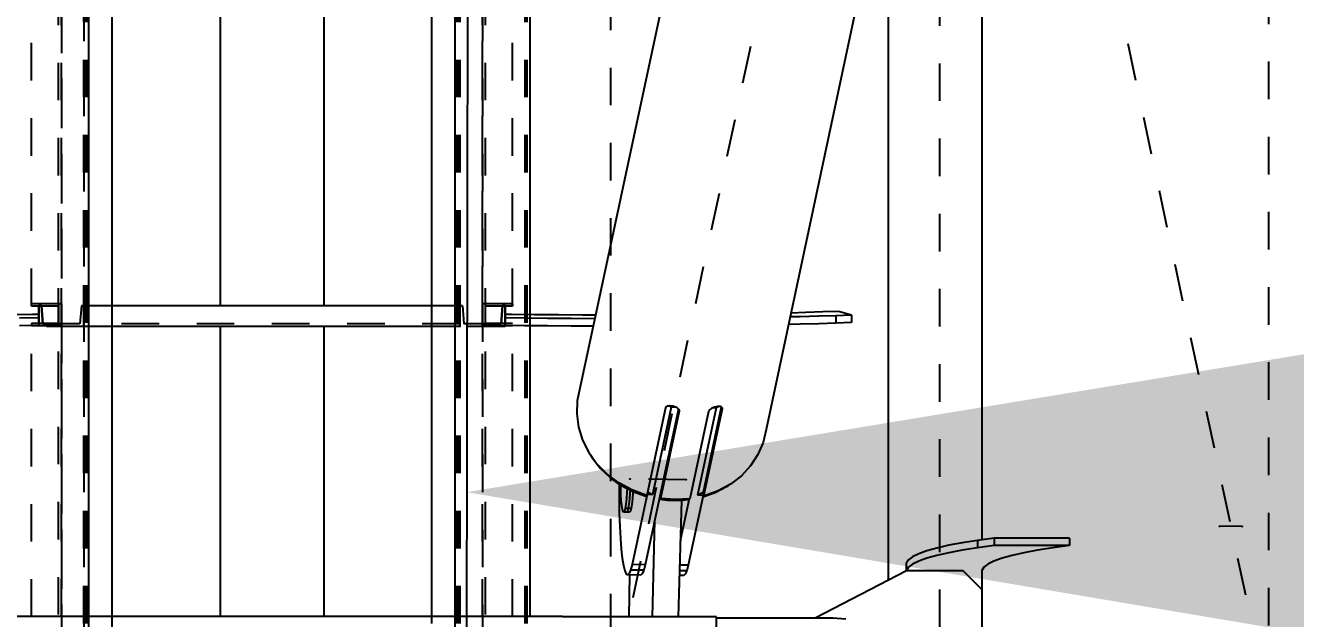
# Model space of a CAD drawing. Header units: millimetres. Extents: x 149919 to 150445, y 136651 to 136866.
# Drawn here: x 150262.208 to 150265.586, y 136799.798 to 136801.376 of the extents above; entities that cross this region are included whole.
import ezdxf

# ---------------------------------------------------------------- set-up
doc = ezdxf.new("R2010")
doc.units = ezdxf.units.MM
doc.header["$LTSCALE"] = 0.25
for name, pattern in [('CENTER', [50.8, 31.75, -6.35, 6.35, -6.35]), ('XKITLINE00', [0]), ('XKITLINE02', [4, 2, -2]), ('XKITLINE03', [6, 3, -1, 1, -1])]:
    doc.linetypes.add(name, pattern=pattern)
doc.styles.add('ROMANS', font='romans.shx')
doc.dimstyles.new('MD300', dxfattribs={"dimtxt": 2.5, "dimasz": 2.5, "dimexe": 1, "dimexo": 1, "dimgap": 0.5, "dimtad": 1, "dimdec": 1, "dimlfac": 50, "dimrnd": 0.5, "dimdsep": 46, "dimtxsty": 'ROMANS', "dimcen": 1, "dimclrd": 146, "dimclre": 146, "dimclrt": 30, "dimadec": 1, "dimazin": 2, "dimtfac": 1, "dimtdec": 1, "dimtmove": 0, "dimatfit": 1, "dimfxl": 1, "dimtolj": 1, "dimtzin": 0, "dimlwd": -1, "dimlwe": -1, "dimarcsym": 0})

# ---------------------------------------------------------------- blocks, each defined once
blk = doc.blocks.new('çatıı')
at = {"color": 8, "linetype": 'CENTER'}
for p, q in [((12370, 16010.75), (12370, 14354.32)), ((12370, 15740.27), (12195, 14920.27)), ((12282.5, 15330.27), (12282.5, 14510.27)), ((12282.5, 15330.27), (12370, 14920.27)), ((12195, 15209.12), (12195, 13540.01)), ((12215.11, 14979.51), (12200.2, 14979.7)), ((12362.99, 14967.06), (12357.02, 14967.13))]:
    blk.add_line(p, q, dxfattribs=at)
at = {"color": 8, "linetype": 'XKITLINE00'}
for p, q in [((12293.8, 15535.26), (12293.8, 14963.53)), ((12253.74, 15316.95), (12186.21, 15000.53)), ((12268.92, 15262.13), (12268.92, 14952.73)), ((12268.92, 15145.24), (12236.4, 14992.86)), ((12091.2, 15120.28), (12091.2, 15025.78)), ((12118.8, 15120.28), (12118.8, 15025.78)), ((12041.28, 15023.46), (12035.12, 15023.4)), ((12043.01, 15022.56), (12037.86, 15022.49)), ((12043.01, 15023.48), (12041.28, 15023.46)), ((12168.71, 15023.46), (12166.99, 15023.48)), ((12172.13, 15022.49), (12166.99, 15022.56)), ((12174.87, 15023.4), (12168.71, 15023.46)), ((12178.29, 15022.42), (12172.13, 15022.49)), ((12181.17, 15023.35), (12174.87, 15023.4)), ((12187.57, 15023.32), (12181.17, 15023.35)), ((12191.07, 15023.31), (12187.57, 15023.32)), ((12245.51, 15022.87), (12242.74, 15022.8)), ((12247, 15023.98), (12242.97, 15023.86)), ((12250.42, 15023), (12245.51, 15022.87)), ((12251.54, 15024.13), (12247, 15023.98)), ((12254.96, 15023.15), (12250.42, 15023)), ((12255.67, 15024.29), (12251.54, 15024.13)), ((12259.09, 15023.32), (12254.96, 15023.15)), ((12254.96, 15023.15), (12254.96, 15021.15)), ((12259.09, 15023.32), (12255.67, 15024.29)), ((12259.09, 15023.32), (12259.09, 15021.32)), ((12041.01, 15020.53), (12037.86, 15020.49)), ((12091.2, 15020.28), (12091.2, 14943.1)), ((12118.8, 15020.28), (12118.8, 14943.1)), ((12172.13, 15020.49), (12168.99, 15020.53)), ((12178.29, 15020.42), (12172.13, 15020.49)), ((12184.59, 15022.38), (12178.29, 15022.42)), ((12184.59, 15020.38), (12178.29, 15020.42)), ((12190.86, 15022.35), (12184.59, 15022.38)), ((12190.44, 15020.35), (12184.59, 15020.38)), ((12245.51, 15020.87), (12242.31, 15020.79)), ((12250.42, 15021), (12245.51, 15020.87)), ((12254.96, 15021.15), (12250.42, 15021)), ((12259.09, 15021.32), (12254.96, 15021.15)), ((12186.21, 15000.53), (12186.05, 14997.02)), ((12209.89, 14998.94), (12209.71, 14998.79)), ((12210.15, 14999.05), (12209.89, 14998.94)), ((12210.47, 14999.12), (12210.15, 14999.05)), ((12210.84, 14999.15), (12210.47, 14999.12)), ((12211.18, 14998.78), (12210.51, 14999.13)), ((12211.25, 14999.12), (12210.84, 14999.15)), ((12211.67, 14999.05), (12211.25, 14999.12)), ((12212.08, 14998.94), (12211.67, 14999.05)), ((12212.45, 14998.79), (12212.08, 14998.94)), ((12224.49, 14998.85), (12219.64, 14976.11)), ((12223.1, 14998.91), (12222.69, 14998.8)), ((12223.5, 14998.97), (12223.1, 14998.91)), ((12223.86, 14998.98), (12223.17, 14998.63)), ((12223.87, 14998.98), (12223.5, 14998.97)), ((12224.2, 14998.95), (12223.87, 14998.98)), ((12224.46, 14998.87), (12224.2, 14998.95)), ((12224.64, 14998.75), (12224.46, 14998.87)), ((12186.05, 14997.02), (12186.51, 14993.5)), ((12213.11, 14998.33), (12204.27, 14956.9)), ((12209.63, 14998.61), (12204.66, 14975.35)), ((12211.18, 14998.78), (12206.22, 14975.53)), ((12213.17, 14998.26), (12208.33, 14975.59)), ((12213.34, 14997.78), (12208.38, 14974.53)), ((12209.71, 14998.79), (12209.63, 14998.61)), ((12212.5, 14998.76), (12211.18, 14998.78)), ((12212.78, 14998.6), (12212.45, 14998.79)), ((12213.05, 14998.4), (12212.78, 14998.6)), ((12213.05, 14998.4), (12213.24, 14998.19)), ((12213.24, 14998.19), (12213.31, 14998.02)), ((12213.31, 14998.02), (12213.33, 14997.98)), ((12213.33, 14997.98), (12213.34, 14997.78)), ((12221.09, 14997.69), (12216.13, 14974.43)), ((12223.17, 14998.63), (12218.21, 14975.37)), ((12224.55, 14998.81), (12219.73, 14976.25)), ((12224.74, 14998.41), (12219.78, 14975.16)), ((12221.18, 14997.88), (12221.09, 14997.69)), ((12221.22, 14997.92), (12221.18, 14997.88)), ((12221.36, 14998.09), (12221.22, 14997.92)), ((12221.61, 14998.29), (12221.36, 14998.09)), ((12221.92, 14998.49), (12221.61, 14998.29)), ((12222.29, 14998.66), (12221.92, 14998.49)), ((12223.17, 14998.63), (12222.25, 14998.64)), ((12222.69, 14998.8), (12222.29, 14998.66)), ((12224.64, 14998.75), (12224.74, 14998.6)), ((12224.74, 14998.6), (12224.74, 14998.41)), ((12186.51, 14993.5), (12187.58, 14990.05)), ((12236.4, 14992.86), (12235.62, 14989.44)), ((12236.41, 14993.15), (12236.4, 14992.86)), ((12187.58, 14990.05), (12189.24, 14986.78)), ((12235.62, 14989.44), (12234.24, 14986.2)), ((12189.24, 14986.78), (12191.44, 14983.74)), ((12189.7, 14986.13), (12190.23, 14985.21)), ((12234.24, 14986.2), (12232.3, 14983.22)), ((12190.23, 14985.21), (12192.37, 14982.5)), ((12191.44, 14983.74), (12194.13, 14981.02)), ((12194.92, 14980.08), (12192.37, 14982.5)), ((12232.3, 14983.22), (12229.84, 14980.57)), ((12197.24, 14978.69), (12194.13, 14981.02)), ((12197.83, 14978.01), (12194.92, 14980.08)), ((12200.69, 14976.81), (12197.24, 14978.69)), ((12229.84, 14980.57), (12226.93, 14978.31)), ((12197.34, 14977.89), (12197.33, 14974.14)), ((12197.35, 14978.35), (12197.34, 14977.89)), ((12197.68, 14978.12), (12197.68, 14977.45)), ((12197.68, 14977.45), (12197.73, 14975.6)), ((12197.73, 14975.6), (12197.83, 14973.96)), ((12201.02, 14976.32), (12197.83, 14978.01)), ((12199.42, 14976.16), (12199.29, 14974.45)), ((12199.46, 14977.15), (12199.42, 14976.16)), ((12200.21, 14976.15), (12200.09, 14974.44)), ((12200.21, 14976.15), (12200.09, 14974.44)), ((12200.24, 14976.73), (12200.21, 14976.15)), ((12200.24, 14976.73), (12200.21, 14976.15)), ((12204.41, 14975.41), (12200.69, 14976.81)), ((12204.76, 14975.55), (12200.79, 14956.94)), ((12201.01, 14976.14), (12200.88, 14974.43)), ((12201.02, 14976.32), (12201.01, 14976.14)), ((12201.09, 14976.66), (12201.02, 14976.32)), ((12204.44, 14975.06), (12201.02, 14976.32)), ((12204.66, 14975.35), (12204.41, 14975.41)), ((12204.51, 14975.39), (12204.44, 14975.06)), ((12204.75, 14975.74), (12204.76, 14975.55)), ((12206.22, 14975.53), (12204.76, 14975.55)), ((12206.22, 14975.53), (12204.85, 14976.23)), ((12208.32, 14975.89), (12208.35, 14975.15)), ((12208.33, 14975.59), (12208.38, 14974.53)), ((12219.67, 14975.35), (12215.7, 14956.75)), ((12219.64, 14976.11), (12218.21, 14975.37)), ((12219.67, 14975.35), (12218.21, 14975.37)), ((12222.86, 14976.04), (12219.57, 14974.87)), ((12219.64, 14976.11), (12219.67, 14975.35)), ((12219.75, 14975.8), (12219.67, 14975.41)), ((12219.72, 14976.49), (12219.75, 14975.8)), ((12219.73, 14976.25), (12219.78, 14975.16)), ((12220.02, 14975.21), (12219.78, 14975.16)), ((12223.63, 14976.51), (12220.02, 14975.21)), ((12225.92, 14977.65), (12222.86, 14976.04)), ((12222.91, 14976.25), (12222.86, 14976.04)), ((12226.93, 14978.31), (12223.63, 14976.51)), ((12226.53, 14978.1), (12225.92, 14977.65)), ((12197.33, 14974.14), (12197.38, 14970.49)), ((12197.83, 14973.96), (12197.96, 14972.61)), ((12197.96, 14972.61), (12198.13, 14971.62)), ((12198.94, 14971.89), (12198.74, 14971.17)), ((12199.13, 14973), (12198.94, 14971.89)), ((12199.74, 14971.88), (12198.94, 14971.89)), ((12199.29, 14974.45), (12199.13, 14973)), ((12199.74, 14971.88), (12199.54, 14971.16)), ((12199.74, 14971.88), (12199.54, 14971.16)), ((12199.93, 14972.99), (12199.74, 14971.88)), ((12199.93, 14972.99), (12199.74, 14971.88)), ((12200.53, 14971.87), (12199.74, 14971.88)), ((12200.09, 14974.44), (12199.93, 14972.99)), ((12200.09, 14974.44), (12199.93, 14972.99)), ((12200.53, 14971.87), (12200.33, 14971.15)), ((12200.72, 14972.98), (12200.53, 14971.87)), ((12200.88, 14974.43), (12200.72, 14972.98)), ((12208.12, 14974.96), (12208.15, 14974.22)), ((12208.35, 14975.15), (12208.15, 14974.22)), ((12210.09, 14973.99), (12208.15, 14974.22)), ((12212.27, 14974.21), (12208.38, 14974.53)), ((12210.18, 14974.38), (12210.09, 14973.99)), ((12212.04, 14973.9), (12210.09, 14973.99)), ((12213.98, 14973.94), (12212.04, 14973.9)), ((12216.13, 14974.43), (12212.27, 14974.21)), ((12213.88, 14973.94), (12213.07, 14943.04)), ((12215.98, 14974.42), (12213.6, 14963.26)), ((12214.06, 14974.31), (12213.98, 14973.94)), ((12215.91, 14974.13), (12213.98, 14973.94)), ((12215.97, 14974.42), (12215.91, 14974.13)), ((12197.38, 14970.49), (12197.49, 14967.03)), ((12198.13, 14971.62), (12198.32, 14971.03)), ((12198.53, 14970.88), (12198.32, 14971.03)), ((12198.74, 14971.17), (12198.53, 14970.88)), ((12199.32, 14970.87), (12198.53, 14970.88)), ((12199.54, 14971.16), (12199.32, 14970.87)), ((12199.54, 14971.16), (12199.32, 14970.87)), ((12200.12, 14970.86), (12199.32, 14970.87)), ((12200.33, 14971.15), (12200.12, 14970.86)), ((12206.78, 14968.68), (12206.1, 14943.04)), ((12197.49, 14967.03), (12197.67, 14963.84)), ((12197.67, 14963.84), (12197.89, 14961.01)), ((12284.98, 14962.06), (12281.83, 14961.34)), ((12288.59, 14962.74), (12284.98, 14962.06)), ((12292.65, 14963.38), (12288.59, 14962.74)), ((12297.11, 14963.97), (12292.65, 14963.38)), ((12292.65, 14963.38), (12292.65, 14961.39)), ((12297.11, 14961.99), (12292.65, 14961.39)), ((12317.11, 14963.97), (12297.11, 14963.97)), ((12297.11, 14963.97), (12297.11, 14961.99)), ((12317.11, 14961.99), (12297.11, 14961.99)), ((12317.11, 14961.99), (12312.65, 14961.39)), ((12317.11, 14963.97), (12317.11, 14961.99)), ((12197.89, 14961.01), (12198.17, 14958.6)), ((12198.17, 14958.6), (12198.48, 14956.67)), ((12275.4, 14959.02), (12274.31, 14958.21)), ((12277.03, 14959.81), (12275.4, 14959.02)), ((12279.18, 14960.59), (12277.03, 14959.81)), ((12279.18, 14958.6), (12277.03, 14957.83)), ((12281.83, 14961.34), (12279.18, 14960.59)), ((12281.83, 14959.35), (12279.18, 14958.6)), ((12284.98, 14960.07), (12281.83, 14959.35)), ((12288.59, 14960.75), (12284.98, 14960.07)), ((12292.65, 14961.39), (12288.59, 14960.75)), ((12299.18, 14958.6), (12297.03, 14957.83)), ((12301.83, 14959.35), (12299.18, 14958.6)), ((12304.98, 14960.07), (12301.83, 14959.35)), ((12308.59, 14960.75), (12304.98, 14960.07)), ((12312.65, 14961.39), (12308.59, 14960.75)), ((12198.48, 14956.67), (12198.83, 14955.27)), ((12198.83, 14955.27), (12199.21, 14954.44)), ((12200.4, 14955.46), (12200, 14954.53)), ((12200.79, 14956.94), (12200.4, 14955.46)), ((12203.88, 14955.41), (12200.4, 14955.46)), ((12204.27, 14956.9), (12200.79, 14956.94)), ((12203.88, 14955.41), (12203.48, 14954.49)), ((12204.27, 14956.9), (12203.88, 14955.41)), ((12215.32, 14955.27), (12213.39, 14955.29)), ((12215.7, 14956.75), (12213.43, 14956.78)), ((12215.32, 14955.27), (12214.92, 14954.34)), ((12215.7, 14956.75), (12215.32, 14955.27)), ((12273.8, 14955.25), (12249.43, 14942.67)), ((12274.31, 14958.21), (12273.76, 14957.39)), ((12273.76, 14955.23), (12273.76, 14957.39)), ((12274.31, 14956.22), (12273.76, 14955.4)), ((12288.8, 14955.25), (12273.8, 14955.25)), ((12275.4, 14957.03), (12274.31, 14956.22)), ((12277.03, 14957.83), (12275.4, 14957.03)), ((12293.8, 14950.29), (12288.8, 14955.25)), ((12294.31, 14956.22), (12293.76, 14955.4)), ((12293.76, 14955.4), (12293.76, 14954.58)), ((12293.8, 14955.45), (12293.8, 14950.29)), ((12295.4, 14957.03), (12294.31, 14956.22)), ((12297.03, 14957.83), (12295.4, 14957.03)), ((12199.6, 14954.19), (12199.21, 14954.44)), ((12200, 14954.53), (12199.6, 14954.19)), ((12203.09, 14954.15), (12199.6, 14954.19)), ((12200.1, 14954.18), (12199.92, 14943.04)), ((12203.48, 14954.49), (12203.09, 14954.15)), ((12214.52, 14954), (12213.36, 14954.02)), ((12214.92, 14954.34), (12214.52, 14954)), ((12293.76, 14954.58), (12293.8, 14954.53)), ((12293.8, 14950.29), (12293.8, 14892.12)), ((12182.19, 14943.1), (12027.8, 14943.1)), ((12182.36, 14943.06), (12182.19, 14943.1)), ((12182.6, 14943.04), (12182.36, 14943.06)), ((12182.89, 14943.04), (12182.6, 14943.04)), ((12182.89, 14943.02), (12182.6, 14943.04)), ((12183.2, 14943.04), (12182.89, 14943.04)), ((12183.2, 14943.01), (12182.89, 14943.02)), ((12183.2, 14943.04), (12183.2, 14943.01)), ((12223.2, 14943.04), (12183.2, 14943.04)), ((12223.2, 14943.01), (12183.2, 14943.01)), ((12223.2, 14943.04), (12223.2, 14943.01)), ((12223.2, 14939.51), (12223.2, 14943.01)), ((12254.2, 14942.67), (12223.2, 14942.67)), ((12257.64, 14942.4), (12254.2, 14942.67))]:
    blk.add_line(p, q, dxfattribs=at)
at = {"color": 1, "linetype": 'XKITLINE03'}
for p, q in [((12049.02, 15406.22), (12049.01, 13721.24)), ((12055.01, 15406.22), (12055.01, 13721.24)), ((12147.49, 13721.24), (12147.49, 15406.22)), ((12160.99, 15406.22), (12160.99, 13721.24)), ((12049.01, 15123.03), (12049.01, 15026.29)), ((12160.99, 15026.29), (12160.99, 15123.03)), ((12049.01, 15020.48), (12049.01, 14923.03)), ((12154.99, 15020.28), (12055.01, 15020.28)), ((12055.01, 15020.28), (12055.01, 15020.28)), ((12154.99, 15020.28), (12154.99, 15020.28)), ((12160.99, 14923.03), (12160.99, 15020.47))]:
    blk.add_line(p, q, dxfattribs=at)
at = {"color": 116, "linetype": 'XKITLINE02', "true_color": 0x136734}
for p, q in [((12054.93, 13721.24), (12054.93, 15406.22)), ((12055.01, 13721.24), (12055.01, 15406.22)), ((12055.46, 13721.24), (12055.47, 15406.22)), ((12055.86, 13721.24), (12055.86, 15406.22)), ((12147.49, 14302.1), (12147.49, 15406.22)), ((12153.69, 13723.56), (12153.69, 15406.22)), ((12154.14, 13721.24), (12154.14, 15406.22)), ((12154.54, 13721.24), (12154.54, 15406.22)), ((12154.99, 13721.24), (12154.99, 15406.22)), ((12155.07, 13721.24), (12155.07, 15406.22)), ((12172.31, 13721.24), (12172.31, 15406.22)), ((12172.84, 13721.24), (12172.84, 15406.22)), ((12173.69, 14943.1), (12173.69, 15406.22)), ((12041.01, 15025.71), (12041.01, 15123.03)), ((12048.21, 15020.46), (12048.21, 15122.44)), ((12049.01, 15020.46), (12049.01, 15120.98)), ((12160.99, 15020.46), (12160.99, 15123.03)), ((12161.79, 15020.46), (12161.79, 15122.44)), ((12168.99, 15025.71), (12168.99, 15123.03)), ((12049.01, 15026.29), (12041.01, 15026.29)), ((12049.01, 15026.28), (12048.21, 15026.28)), ((12048.21, 15026.28), (12048.21, 15021.06)), ((12048.21, 14923.61), (12048.21, 15026.28)), ((12049.01, 15026.28), (12049.01, 15020.48)), ((12049.01, 15026.28), (12049.01, 14928.83)), ((12160.99, 15026.29), (12160.99, 15020.46)), ((12168.99, 15026.29), (12160.99, 15026.29)), ((12160.99, 14923.03), (12160.99, 15026.28)), ((12161.79, 15026.28), (12160.99, 15026.28)), ((12161.79, 14923.61), (12161.79, 15026.28)), ((12168.99, 15026.29), (12168.99, 15025.71)), ((12048.21, 15025.71), (12041.01, 15025.71)), ((12043.69, 15025.78), (12043.01, 15025.78)), ((12043.01, 15020.28), (12043.01, 15025.78)), ((12043.01, 15025.78), (12043.01, 15020.28)), ((12044.07, 15020.98), (12043.69, 15025.78)), ((12043.69, 15025.78), (12044.07, 15020.98)), ((12054.33, 15025.78), (12053.95, 15020.98)), ((12054.33, 15025.78), (12053.95, 15020.98)), ((12055.01, 15025.78), (12054.33, 15025.78)), ((12062.51, 15025.78), (12055.01, 15025.78)), ((12055.01, 15020.28), (12055.01, 15025.78)), ((12055.01, 15025.78), (12055.01, 15020.28)), ((12055.01, 15025.78), (12055.01, 15020.28)), ((12154.99, 15025.78), (12147.49, 15025.78)), ((12154.99, 15020.28), (12154.99, 15025.78)), ((12154.99, 15025.78), (12154.99, 15020.28)), ((12155.67, 15025.78), (12154.99, 15025.78)), ((12154.99, 15025.78), (12154.99, 15020.28)), ((12155.67, 15025.78), (12156.05, 15020.98)), ((12155.67, 15025.78), (12156.05, 15020.98)), ((12161.79, 15020.46), (12161.79, 15025.71)), ((12168.99, 15025.71), (12161.79, 15025.71)), ((12166.31, 15025.78), (12165.93, 15020.98)), ((12165.93, 15020.98), (12166.31, 15025.78)), ((12166.99, 15025.78), (12166.31, 15025.78)), ((12166.99, 15025.78), (12166.99, 15020.28)), ((12166.99, 15020.28), (12166.99, 15025.78)), ((12048.21, 15021.06), (12041.01, 15021.06)), ((12041.01, 15021.06), (12041.01, 15020.48)), ((12041.01, 14923.03), (12041.01, 15021.06)), ((12049.01, 15020.48), (12041.01, 15020.48)), ((12055.01, 15020.28), (12043.01, 15020.28)), ((12053.95, 15020.98), (12044.07, 15020.98)), ((12049.01, 15020.46), (12048.21, 15020.46)), ((12049.01, 14923.03), (12049.01, 15020.48)), ((12154.99, 15020.98), (12055.01, 15020.98)), ((12062.51, 15020.28), (12055.01, 15020.28)), ((12154.99, 15020.28), (12147.49, 15020.28)), ((12166.99, 15020.28), (12154.99, 15020.28)), ((12165.93, 15020.98), (12156.05, 15020.98)), ((12168.99, 15020.47), (12160.99, 15020.47)), ((12161.79, 15020.46), (12160.99, 15020.46)), ((12168.99, 15021.06), (12161.79, 15021.06)), ((12168.99, 14923.03), (12168.99, 15021.06)), ((12056.31, 14897.45), (12056.31, 14943.1)), ((12062.51, 14533.91), (12062.51, 14943.1)), ((12062.51, 14897.45), (12062.51, 14943.1)), ((12147.49, 13721.24), (12147.49, 14943.1)), ((12153.69, 14897.45), (12153.69, 14943.1)), ((12173.69, 14446.09), (12173.69, 14943.1))]:
    blk.add_line(p, q, dxfattribs=at)
at = {"color": 7, "linetype": 'XKITLINE00'}
for p, q in [((12173.69, 14943.1), (12173.69, 15394.56)), ((12153.69, 14943.1), (12153.69, 15363.62)), ((12147.49, 14943.1), (12147.49, 15354.03)), ((12062.51, 14943.1), (12062.51, 15222.55)), ((12056.31, 14943.1), (12056.32, 15212.96)), ((12147.49, 15025.78), (12062.51, 15025.78)), ((12147.49, 15020.28), (12062.51, 15020.28))]:
    blk.add_line(p, q, dxfattribs=at)
at = {"color": 1, "linetype": 'XKITLINE00'}
for centre in [(12049.01, 15026.29), (12160.99, 15026.29), (12049.01, 15020.48), (12055.01, 15020.28), (12055.01, 15020.28), (12154.99, 15020.28), (12154.99, 15020.28), (12160.99, 15020.47)]:
    blk.add_circle(centre, 0.05, dxfattribs=at)
at = {"color": 8, "linetype": 'XKITLINE00'}
for centre in [(12200.2, 14979.7), (12215.11, 14979.51), (12357.02, 14967.13), (12362.99, 14967.06)]:
    blk.add_circle(centre, 0.05, dxfattribs=at)
blk = doc.blocks.new('*D5')
at = {"color": 146, "transparency": 16777216}
for p, q in [((150263.3906, 136805.0779), (150263.3796, 136799.1342)), ((150299.6028, 136805.011), (150299.5918, 136799.0673)), ((150265.8815, 136800.1296), (150297.0936, 136800.0719))]:
    blk.add_line(p, q, dxfattribs=at)
for points in [[(150265.8822, 136800.5463), (150265.8807, 136799.7129), (150263.3815, 136800.1342)], [(150297.0944, 136800.4885), (150297.0929, 136799.6552), (150299.5936, 136800.0673)]]:
    blk.add_solid(points, dxfattribs=at)
at = {"layer": 'DEFPOINTS', "color": 0, "transparency": 16777216}
for p in [(150263.3925, 136806.0779), (150299.6046, 136806.011), (150299.5936, 136800.0673)]:
    blk.add_point(p, dxfattribs=at)
at = {"color": 1, "transparency": 16777216, "insert": (150281.4908, 136801.8507), "char_height": 2.5, "attachment_point": 5, "rotation": 359.894, "style": 'ROMANS'}
blk.add_mtext('\\A1;36.2', dxfattribs=at)

msp = doc.modelspace()

# ---------------------------------------------------------------- block references
at = {"xscale": 0.009999943142843078, "yscale": 0.009999943142843078, "zscale": 0.009999943142843078}
msp.add_blockref('çatıı', (150141.8141, 136650.3731), dxfattribs=at)

# ---------------------------------------------------------------- dimensions: what is measured, and where the dimension line sits
dim = msp.add_aligned_dim(p1=(150263.3925, 136806.0779), p2=(150299.6046, 136806.011), distance=-5.9437, dimstyle='MD300', override={"dimdec": 2, "dimlfac": 1, "dimrnd": 0.05, "dimclrt": 1})
dim.commit()
dim.dimension.update_dxf_attribs({"geometry": '*D5', "text_midpoint": (150281.4908, 136801.8507)})

doc.saveas('drawing.dxf')
